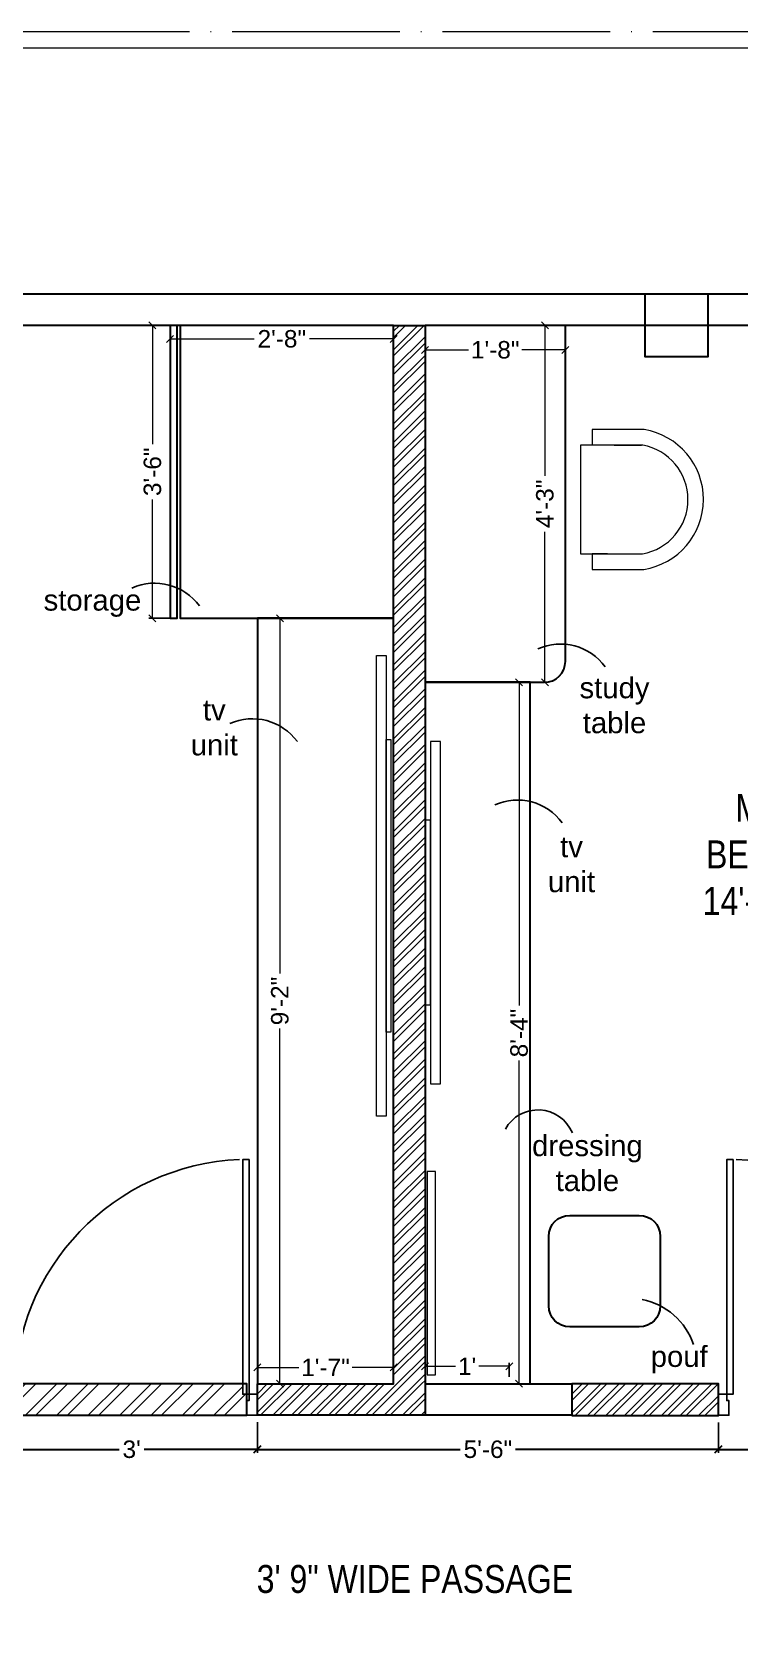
# Model space of a CAD drawing. Header units: millimetres. Extents: x 56222 to 3066687, y -650199 to -121287.
# Drawn here: x 151785.4 to 151886.6, y -177997.5 to -177768.6 of the extents above; entities that cross this region are included whole.
import ezdxf

# ---------------------------------------------------------------- set-up
doc = ezdxf.new("R2010")
doc.units = ezdxf.units.MM
doc.header["$MEASUREMENT"] = 0
doc.header["$PDMODE"] = 35
doc.linetypes.add('ACAD_ISO04W100', pattern=[30, 24, -3, 0, -3])
doc.layers.get('Defpoints').update_dxf_attribs({"color": 220})
doc.layers.add('AR DOOR', color=40, linetype='Continuous')
doc.layers.add('AR ELE-5', color=134, linetype='Continuous')
for name, color, linetype, lineweight in [('COLUMN', 1, 'Continuous', 30), ('dim05', 1, 'Continuous', 13), ('ELEVATION ( SPIRAL STAIR )', 250, 'Continuous', 9), ('FIRST FLOOR ( TEXT )', 7, 'Continuous', 9), ('FURNITURE', 32, 'Continuous', 9), ('GROUND FLOOR', 7, 'Continuous', 9), ('GROUND FLOOR  ( PLINE )', 251, 'Continuous', 30), ('Labelling', 1, 'Continuous', 25), ('SECOND FLOOR', 7, 'Continuous', 9), ('SECOND FLOOR  ( PLINE )', 251, 'Continuous', 30), ('wall', 7, 'Continuous', 30), ('XX~SLAB ( BEAM )~ ( DIM )', 7, 'Continuous', 9)]:
    doc.layers.add(name, color=color, linetype=linetype, lineweight=lineweight)
doc.layers.add('XX~SLAB ( PLINE )', color=251, linetype='Continuous', plot=False)
doc.styles.add('Arial', font='arial.ttf')
doc.styles.add('KATHA', font='swissc.ttf')
doc.styles.get("Standard").update_dxf_attribs({"font": 'arial.ttf', "height": 6})
doc.styles.add('style4', font='ARIALN.TTF')
doc.dimstyles.new('ISO-25', dxfattribs={"dimtxt": 2.5, "dimasz": 1, "dimexe": 0.5, "dimexo": 1, "dimtad": 0, "dimdec": 1, "dimlunit": 4, "dimtxsty": 'Standard', "dimblk": 'OBLIQUE', "dimcen": 2.5, "dimclrd": 1, "dimclre": 1, "dimclrt": 5, "dimadec": 0, "dimazin": 0, "dimtfac": 1, "dimtdec": 1, "dimtmove": 0, "dimatfit": 3, "dimfxl": 1, "dimlwd": -1, "dimarcsym": 0})
pattern_1 = [(45, (1610.2102, -723.9666), (-1.325825215, 1.325825215), []), (45, (1611.0941, -723.9666), (-1.325825215, 1.325825215), [])]

# ---------------------------------------------------------------- blocks, each defined once
blk = doc.blocks.new('*U256')
for points in [[(-1160, 0), (-1120, 0), (-1120, 30), (-1110, 30), (-1110, 100), (-1160, 100)], [(40, 0), (0, 0), (0, 30), (-10, 30), (-10, 100), (40, 100)], [(0, 0), (0, -1120), (-30, -1120), (-30, 0)]]:
    blk.add_lwpolyline(points, close=True)
at = {"layer": 'AR ELE-5', "linetype": 'ByBlock', "ltscale": 15}
blk.add_arc((1.6, 0.7), 1121.6, 180.03474, 267.62699, dxfattribs=at)
blk = doc.blocks.new('_Oblique')
at = {"layer": 'wall', "color": 0, "lineweight": -2}
blk.add_line((-0.5, -0.5), (0.5, 0.5), dxfattribs=at)
blk = doc.blocks.new('*D619')
at = {"layer": 'Defpoints', "color": 0, "transparency": 16777216}
for p in [(151781.66, -177966.61), (151817.66, -177966.62), (151817.66, -177971.49)]:
    blk.add_point(p, dxfattribs=at)
at = {"layer": 'dim05', "color": 5, "linetype": 'Continuous', "lineweight": -2, "transparency": 16777216}
for p, q in [((151781.66, -177967.61), (151781.66, -177971.99)), ((151817.66, -177967.62), (151817.66, -177971.99))]:
    blk.add_line(p, q, dxfattribs=at)
at = {"layer": 'dim05', "color": 5, "linetype": 'Continuous', "lineweight": 30, "transparency": 16777216}
for p, q in [((151781.66, -177971.49), (151797.89, -177971.49)), ((151817.66, -177971.49), (151801.43, -177971.49))]:
    blk.add_line(p, q, dxfattribs=at)
at = {"layer": 'dim05', "color": 5, "lineweight": 30, "transparency": 16777216, "rotation": 180}
blk.add_blockref('_Oblique', (151781.66, -177971.49), dxfattribs=at)
at = {"layer": 'dim05', "color": 5, "lineweight": 30, "transparency": 16777216}
blk.add_blockref('_Oblique', (151817.66, -177971.49), dxfattribs=at)
at = {"layer": 'dim05', "color": 5, "lineweight": 30, "transparency": 16777216, "insert": (151799.66, -177971.49), "char_height": 2.5, "attachment_point": 5, "style": 'Arial'}
blk.add_mtext("3'", dxfattribs=at)
blk = doc.blocks.new('*D620')
at = {"layer": 'Defpoints', "color": 0, "transparency": 16777216}
for p in [(151817.66, -177966.62), (151883.66, -177966.63), (151883.66, -177971.49)]:
    blk.add_point(p, dxfattribs=at)
at = {"layer": 'dim05', "color": 5, "linetype": 'Continuous', "lineweight": -2, "transparency": 16777216}
for p, q in [((151817.66, -177967.62), (151817.66, -177971.99)), ((151883.66, -177967.63), (151883.66, -177971.99))]:
    blk.add_line(p, q, dxfattribs=at)
at = {"layer": 'dim05', "color": 5, "linetype": 'Continuous', "lineweight": 30, "transparency": 16777216}
for p, q in [((151817.66, -177971.49), (151846.71, -177971.49)), ((151883.66, -177971.49), (151854.61, -177971.49))]:
    blk.add_line(p, q, dxfattribs=at)
at = {"layer": 'dim05', "color": 5, "lineweight": 30, "transparency": 16777216, "rotation": 180}
blk.add_blockref('_Oblique', (151817.66, -177971.49), dxfattribs=at)
at = {"layer": 'dim05', "color": 5, "lineweight": 30, "transparency": 16777216}
blk.add_blockref('_Oblique', (151883.66, -177971.49), dxfattribs=at)
at = {"layer": 'dim05', "color": 5, "transparency": 16777216, "insert": (151850.66, -177971.49), "char_height": 2.5, "attachment_point": 5, "style": 'Arial'}
blk.add_mtext('5\'-6"', dxfattribs=at)
blk = doc.blocks.new('*D621')
at = {"layer": 'Defpoints', "color": 0, "transparency": 16777216}
for p in [(151883.66, -177966.63), (151919.66, -177966.61), (151919.66, -177971.49)]:
    blk.add_point(p, dxfattribs=at)
at = {"layer": 'dim05', "color": 5, "linetype": 'Continuous', "lineweight": -2, "transparency": 16777216}
for p, q in [((151883.66, -177967.63), (151883.66, -177971.99)), ((151919.66, -177967.61), (151919.66, -177971.99))]:
    blk.add_line(p, q, dxfattribs=at)
at = {"layer": 'dim05', "color": 5, "linetype": 'Continuous', "lineweight": 30, "transparency": 16777216}
for p, q in [((151883.66, -177971.49), (151899.89, -177971.49)), ((151919.66, -177971.49), (151903.43, -177971.49))]:
    blk.add_line(p, q, dxfattribs=at)
at = {"layer": 'dim05', "color": 5, "lineweight": 30, "transparency": 16777216, "rotation": 180}
blk.add_blockref('_Oblique', (151883.66, -177971.49), dxfattribs=at)
at = {"layer": 'dim05', "color": 5, "lineweight": 30, "transparency": 16777216}
blk.add_blockref('_Oblique', (151919.66, -177971.49), dxfattribs=at)
at = {"layer": 'dim05', "color": 5, "transparency": 16777216, "insert": (151901.66, -177971.49), "char_height": 2.5, "attachment_point": 5, "style": 'Arial'}
blk.add_mtext("3'", dxfattribs=at)
blk = doc.blocks.new('*D638')
at = {"layer": 'Defpoints', "color": 0, "transparency": 16777216}
for p in [(151820.88, -177852.52), (151820.88, -177852.52), (151820.88, -177962.11)]:
    blk.add_point(p, dxfattribs=at)
at = {"layer": 'dim05', "color": 1, "linetype": 'Continuous', "transparency": 16777216}
for p, q in [((151820.88, -177852.52), (151820.88, -177903.37)), ((151820.88, -177962.11), (151820.88, -177911.26))]:
    blk.add_line(p, q, dxfattribs=at)
at = {"layer": 'dim05', "color": 1, "linetype": 'Continuous', "lineweight": -2, "transparency": 16777216}
for p, q in [((151821.88, -177852.52), (151821.38, -177852.52)), ((151821.88, -177962.11), (151821.38, -177962.11))]:
    blk.add_line(p, q, dxfattribs=at)
at = {"layer": 'dim05', "color": 1, "transparency": 16777216}
for p, rotation in [((151820.88, -177852.52), 90), ((151820.88, -177962.11), 270)]:
    blk.add_blockref('_Oblique', p, dxfattribs=dict(at, rotation=rotation))
at = {"layer": 'dim05', "color": 5, "lineweight": 25, "transparency": 16777216, "insert": (151820.88, -177907.31), "char_height": 2.5, "attachment_point": 5, "rotation": 90, "style": 'Arial'}
blk.add_mtext('9\'-2"', dxfattribs=at)
blk = doc.blocks.new('*D639')
at = {"layer": 'Defpoints', "color": 0, "transparency": 16777216}
for p in [(151802.64, -177810.61), (151819.92, -177810.61), (151806.61, -177852.52)]:
    blk.add_point(p, dxfattribs=at)
at = {"layer": 'dim05', "color": 1, "linetype": 'Continuous', "lineweight": -2, "transparency": 16777216}
for p, q in [((151818.92, -177810.61), (151802.14, -177810.61)), ((151805.61, -177852.52), (151802.14, -177852.52))]:
    blk.add_line(p, q, dxfattribs=at)
at = {"layer": 'dim05', "color": 1, "linetype": 'Continuous', "transparency": 16777216}
for p, q in [((151802.64, -177810.61), (151802.64, -177827.62)), ((151802.64, -177852.52), (151802.64, -177835.51))]:
    blk.add_line(p, q, dxfattribs=at)
at = {"layer": 'dim05', "color": 1, "transparency": 16777216}
for p, rotation in [((151802.64, -177810.61), 90), ((151802.64, -177852.52), 270)]:
    blk.add_blockref('_Oblique', p, dxfattribs=dict(at, rotation=rotation))
at = {"layer": 'dim05', "color": 5, "lineweight": 25, "transparency": 16777216, "insert": (151802.64, -177831.56), "char_height": 2.5, "attachment_point": 5, "rotation": 90, "style": 'Arial'}
blk.add_mtext('3\'-6"', dxfattribs=at)
blk = doc.blocks.new('*D640')
at = {"layer": 'Defpoints', "color": 0, "transparency": 16777216}
for p in [(151805.16, -177812.54), (151837.16, -177812.54), (151837.16, -177813.24)]:
    blk.add_point(p, dxfattribs=at)
at = {"layer": 'dim05', "color": 1, "linetype": 'Continuous', "lineweight": -2, "transparency": 16777216}
for p, q in [((151805.16, -177811.54), (151805.16, -177812.04)), ((151837.16, -177812.24), (151837.16, -177812.04))]:
    blk.add_line(p, q, dxfattribs=at)
at = {"layer": 'dim05', "color": 1, "linetype": 'Continuous', "transparency": 16777216}
for p, q in [((151805.16, -177812.54), (151817.19, -177812.54)), ((151837.16, -177812.54), (151825.13, -177812.54))]:
    blk.add_line(p, q, dxfattribs=at)
at = {"layer": 'dim05', "color": 1, "transparency": 16777216, "rotation": 180}
blk.add_blockref('_Oblique', (151805.16, -177812.54), dxfattribs=at)
at = {"layer": 'dim05', "color": 1, "transparency": 16777216}
blk.add_blockref('_Oblique', (151837.16, -177812.54), dxfattribs=at)
at = {"layer": 'dim05', "color": 5, "lineweight": 25, "transparency": 16777216, "insert": (151821.16, -177812.54), "char_height": 2.5, "attachment_point": 5, "style": 'Arial'}
blk.add_mtext('2\'-8"', dxfattribs=at)
blk = doc.blocks.new('*D641')
at = {"layer": 'Defpoints', "color": 0, "transparency": 16777216}
for p in [(151817.66, -177960.17), (151837.16, -177959.76), (151837.16, -177960.17)]:
    blk.add_point(p, dxfattribs=at)
at = {"layer": 'dim05', "color": 1, "linetype": 'Continuous', "lineweight": -2, "transparency": 16777216}
for p, q in [((151817.66, -177959.17), (151817.66, -177959.26)), ((151837.16, -177959.17), (151837.16, -177959.26))]:
    blk.add_line(p, q, dxfattribs=at)
at = {"layer": 'dim05', "color": 1, "linetype": 'Continuous', "transparency": 16777216}
for p, q in [((151817.66, -177959.76), (151823.58, -177959.76)), ((151837.16, -177959.76), (151831.24, -177959.76))]:
    blk.add_line(p, q, dxfattribs=at)
at = {"layer": 'dim05', "color": 1, "transparency": 16777216, "rotation": 180}
blk.add_blockref('_Oblique', (151817.66, -177959.76), dxfattribs=at)
at = {"layer": 'dim05', "color": 1, "transparency": 16777216}
blk.add_blockref('_Oblique', (151837.16, -177959.76), dxfattribs=at)
at = {"layer": 'dim05', "color": 5, "lineweight": 25, "transparency": 16777216, "insert": (151827.41, -177959.76), "char_height": 2.5, "attachment_point": 5, "style": 'Arial'}
blk.add_mtext('1\'-7"', dxfattribs=at)
blk = doc.blocks.new('*D647')
at = {"layer": 'Defpoints', "color": 0, "transparency": 16777216}
for p in [(151841.66, -177959.6), (151841.66, -177962.11), (151853.71, -177962.11)]:
    blk.add_point(p, dxfattribs=at)
at = {"layer": 'dim05', "color": 1, "linetype": 'Continuous', "lineweight": -2, "transparency": 16777216}
for p, q in [((151841.66, -177961.11), (151841.66, -177959.1)), ((151853.71, -177961.11), (151853.71, -177959.1))]:
    blk.add_line(p, q, dxfattribs=at)
at = {"layer": 'dim05', "color": 1, "linetype": 'Continuous', "transparency": 16777216}
for p, q in [((151841.66, -177959.6), (151846.03, -177959.6)), ((151853.71, -177959.6), (151849.34, -177959.6))]:
    blk.add_line(p, q, dxfattribs=at)
at = {"layer": 'dim05', "color": 1, "transparency": 16777216, "rotation": 180}
blk.add_blockref('_Oblique', (151841.66, -177959.6), dxfattribs=at)
at = {"layer": 'dim05', "color": 1, "transparency": 16777216}
blk.add_blockref('_Oblique', (151853.71, -177959.6), dxfattribs=at)
at = {"layer": 'dim05', "color": 5, "lineweight": 25, "transparency": 16777216, "insert": (151847.68, -177959.6), "char_height": 2.5, "attachment_point": 5, "style": 'Arial'}
blk.add_mtext("1'", dxfattribs=at)
blk = doc.blocks.new('*D648')
at = {"layer": 'Defpoints', "color": 0, "transparency": 16777216}
for p in [(151853.74, -177861.69), (151855.13, -177861.69), (151852.67, -177962.11)]:
    blk.add_point(p, dxfattribs=at)
at = {"layer": 'dim05', "color": 1, "linetype": 'Continuous', "lineweight": -2, "transparency": 16777216}
for p, q in [((151854.74, -177861.69), (151855.63, -177861.69)), ((151853.67, -177962.11), (151855.63, -177962.11))]:
    blk.add_line(p, q, dxfattribs=at)
at = {"layer": 'dim05', "color": 1, "linetype": 'Continuous', "transparency": 16777216}
for p, q in [((151855.13, -177861.69), (151855.13, -177907.95)), ((151855.13, -177962.11), (151855.13, -177915.85))]:
    blk.add_line(p, q, dxfattribs=at)
at = {"layer": 'dim05', "color": 1, "transparency": 16777216}
for p, rotation in [((151855.13, -177861.69), 90), ((151855.13, -177962.11), 270)]:
    blk.add_blockref('_Oblique', p, dxfattribs=dict(at, rotation=rotation))
at = {"layer": 'dim05', "color": 5, "lineweight": 25, "transparency": 16777216, "insert": (151855.13, -177911.9), "char_height": 2.5, "attachment_point": 5, "rotation": 90, "style": 'Arial'}
blk.add_mtext('8\'-4"', dxfattribs=at)
blk = doc.blocks.new('*D649')
at = {"layer": 'Defpoints', "color": 0, "transparency": 16777216}
for p in [(151858.82, -177810.61), (151861.75, -177810.61), (151859.15, -177861.7)]:
    blk.add_point(p, dxfattribs=at)
at = {"layer": 'dim05', "color": 1, "linetype": 'Continuous', "lineweight": -2, "transparency": 16777216}
for p, q in [((151860.75, -177810.61), (151858.32, -177810.61)), ((151858.15, -177861.7), (151858.32, -177861.7))]:
    blk.add_line(p, q, dxfattribs=at)
at = {"layer": 'dim05', "color": 1, "linetype": 'Continuous', "transparency": 16777216}
for p, q in [((151858.82, -177810.61), (151858.82, -177832.16)), ((151858.82, -177861.7), (151858.82, -177840.15))]:
    blk.add_line(p, q, dxfattribs=at)
at = {"layer": 'dim05', "color": 1, "transparency": 16777216}
for p, rotation in [((151858.82, -177810.61), 90), ((151858.82, -177861.7), 270)]:
    blk.add_blockref('_Oblique', p, dxfattribs=dict(at, rotation=rotation))
at = {"layer": 'dim05', "color": 5, "lineweight": 25, "transparency": 16777216, "insert": (151858.82, -177836.15), "char_height": 2.5, "attachment_point": 5, "rotation": 90, "style": 'Arial'}
blk.add_mtext('4\'-3"', dxfattribs=at)
blk = doc.blocks.new('*D650')
at = {"layer": 'Defpoints', "color": 0, "transparency": 16777216}
for p in [(151841.66, -177812.14), (151861.75, -177812.69), (151861.75, -177814.11)]:
    blk.add_point(p, dxfattribs=at)
at = {"layer": 'dim05', "color": 1, "linetype": 'Continuous', "lineweight": -2, "transparency": 16777216}
for p, q in [((151841.66, -177813.14), (151841.66, -177814.61)), ((151861.75, -177813.69), (151861.75, -177814.61))]:
    blk.add_line(p, q, dxfattribs=at)
at = {"layer": 'dim05', "color": 1, "linetype": 'Continuous', "transparency": 16777216}
for p, q in [((151841.66, -177814.11), (151847.88, -177814.11)), ((151861.75, -177814.11), (151855.54, -177814.11))]:
    blk.add_line(p, q, dxfattribs=at)
at = {"layer": 'dim05', "color": 1, "transparency": 16777216, "rotation": 180}
blk.add_blockref('_Oblique', (151841.66, -177814.11), dxfattribs=at)
at = {"layer": 'dim05', "color": 1, "transparency": 16777216}
blk.add_blockref('_Oblique', (151861.75, -177814.11), dxfattribs=at)
at = {"layer": 'dim05', "color": 5, "lineweight": 25, "transparency": 16777216, "insert": (151851.71, -177814.11), "char_height": 2.5, "attachment_point": 5, "style": 'Arial'}
blk.add_mtext('1\'-8"', dxfattribs=at)

msp = doc.modelspace()

# ---------------------------------------------------------------- hatches: boundary and pattern name
at = {"layer": 'ELEVATION ( SPIRAL STAIR )', "lineweight": 5}
h = msp.add_hatch(dxfattribs=at)
h.set_pattern_fill('ANSI32', color=2, scale=8.479723)
h.set_pattern_definition([(45, (1610.2102, -723.9666), (-2.24852616, 2.24852616), []), (45, (1611.7092, -723.9666), (-2.24852616, 2.24852616), [])])
h.paths.add_polyline_path([(151816.1598, -177963.6055), (151815.5598, -177963.6055), (151815.5598, -177962.1055), (151782.8941, -177962.1055, 0.01145185), (151782.8598, -177963.6463), (151782.8598, -177964.5055), (151783.1598, -177964.5055), (151783.1598, -177966.6055), (151816.1598, -177966.6055)])
h.paths.add_polyline_path([(151783.1598, -177964.5055), (151782.8598, -177964.5055), (151782.8598, -177963.6463, -0.00030313), (151782.8598, -177963.6055), (151781.6598, -177963.6055), (151781.6598, -177966.6055), (151783.1598, -177966.6055)])
h.paths.add_polyline_path([(151782.8941, -177962.1055), (151781.6598, -177962.1055), (151781.6598, -177963.6055), (151782.8598, -177963.6055, -0.01114869)])
at = {"layer": 'GROUND FLOOR  ( PLINE )', "lineweight": 5}
h = msp.add_hatch(dxfattribs=at)
h.set_pattern_fill('ANSI32', color=3, scale=5)
h.set_pattern_definition(pattern_1)
h.paths.add_polyline_path([(151841.6598, -177810.6055), (151837.16, -177810.6055), (151837.16, -177962.1055), (151841.6598, -177962.1055)])
h = msp.add_hatch(dxfattribs=at)
h.set_pattern_fill('ANSI32', color=3, scale=5)
h.set_pattern_definition(pattern_1)
h.paths.add_polyline_path([(151841.6598, -177962.1055), (151837.16, -177962.1055), (151817.6598, -177962.1055), (151817.6598, -177966.6055), (151837.1598, -177966.6055), (151841.6598, -177966.6055)])
h = msp.add_hatch(dxfattribs=at)
h.set_pattern_fill('ANSI32', color=3, scale=5)
h.set_pattern_definition(pattern_1)
h.paths.add_polyline_path([(151883.6598, -177962.1055), (151862.6598, -177962.1055), (151862.6598, -177966.6055), (151883.6598, -177966.6055)])

# ---------------------------------------------------------------- linework, layer by layer
at = {"lineweight": 9}
for points in [[(151843.8724, -177870.1567), (151842.4257, -177870.1567), (151842.4257, -177919.1567), (151843.8724, -177919.1567)], [(151842.4257, -177881.4383), (151841.6598, -177881.4383), (151841.6598, -177907.8752), (151842.4257, -177907.8752)]]:
    msp.add_lwpolyline(points, close=True, dxfattribs=at)
at = {"layer": 'COLUMN'}
msp.add_lwpolyline([(151873.1598, -177806.1055), (151882.1598, -177806.1055), (151882.1598, -177815.1055), (151873.1598, -177815.1055)], close=True, dxfattribs=at)
at = {"layer": 'ELEVATION ( SPIRAL STAIR )', "color": 5}
msp.add_lwpolyline([(151841.9862, -177960.8034), (151843.1428, -177960.8034), (151843.1428, -177931.7044), (151841.9862, -177931.7044)], close=True, dxfattribs=at)
at = {"layer": 'ELEVATION ( SPIRAL STAIR )', "color": 2, "lineweight": 30}
msp.add_lwpolyline([(151781.6598, -177966.6055), (151816.1598, -177966.6055), (151816.1598, -177962.1055), (151781.6598, -177962.1055)], close=True, dxfattribs=at)
at = {"layer": 'FURNITURE'}
for p, q in [((151865.5809, -177827.7676), (151863.8955, -177827.759)), ((151868.7535, -177827.759), (151872.6611, -177827.759))]:
    msp.add_line(p, q, dxfattribs=at)
at = {"layer": 'FURNITURE', "lineweight": 30}
for points in [[(151805.1558, -177852.5241), (151806.1732, -177852.5241), (151806.1732, -177810.6055), (151805.1558, -177810.6055)], [(151837.16, -177810.6055), (151806.6053, -177810.6055), (151806.6053, -177852.5241), (151837.16, -177852.5241)], [(151817.6598, -177962.0923), (151837.1595, -177962.0923), (151837.1595, -177852.5241), (151817.6598, -177852.5241)], [(151856.7066, -177861.6911), (151841.6598, -177861.6911), (151841.6598, -177962.1055), (151856.7066, -177962.1055)]]:
    msp.add_lwpolyline(points, close=True, dxfattribs=at)
msp.add_lwpolyline([(151858.7535, -177861.696, 0.41421356), (151861.7535, -177858.696), (151861.7535, -177810.6104), (151841.6598, -177810.6006), (151841.6598, -177861.6862), (151858.7535, -177861.696)], format="xyb", dxfattribs=at)
at = {"layer": 'FURNITURE', "flags": 128}
for points in [[(151865.5809, -177843.3012), (151865.5809, -177845.5257), (151872.963, -177845.5257, 0.85361338), (151873.0144, -177825.5257), (151865.5809, -177825.5257), (151865.5809, -177827.7503)], [(151867.8031, -177843.3012), (151865.5809, -177843.3012), (151872.7796, -177843.3035, 0.83575836), (151872.825, -177827.748), (151867.8031, -177827.748), (151865.5809, -177827.748)]]:
    msp.add_lwpolyline(points, format="xyb", dxfattribs=at)
at = {"layer": 'FURNITURE'}
msp.add_lwpolyline([(151863.8955, -177827.759), (151863.8955, -177843.3098), (151865.5809, -177843.3012)], dxfattribs=at)
at = {"layer": 'FURNITURE', "lineweight": 30}
msp.add_lwpolyline([(151862.3656, -177938.0004), (151872.3338, -177938.0004, -0.41421356), (151875.3338, -177941.0004), (151875.3338, -177950.9565, -0.41421356), (151872.3338, -177953.9565), (151862.3656, -177953.9565, -0.41421356), (151859.3656, -177950.9565), (151859.3656, -177941.0004, -0.41421356)], format="xyb", close=True, dxfattribs=at)
at = {"layer": 'GROUND FLOOR'}
msp.add_line((151522.9098, -177770.8555), (152018.6597, -177770.8555), dxfattribs=at)
at = {"layer": 'GROUND FLOOR', "color": 1, "linetype": 'ACAD_ISO04W100'}
msp.add_lwpolyline([(152018.6597, -177768.6055), (151520.6598, -177768.6055), (151520.6598, -178231.1055), (152018.6598, -178231.1055)], dxfattribs=at)
at = {"layer": 'GROUND FLOOR  ( PLINE )', "color": 3}
for points in [[(151837.16, -177962.1055), (151837.16, -177810.6055), (151841.6598, -177810.6055), (151841.6598, -177962.1055)], [(151841.6598, -177962.079), (151841.6598, -177966.6055), (151817.6598, -177966.6187), (151817.6598, -177962.0923), (151837.16, -177962.0815)]]:
    msp.add_lwpolyline(points, dxfattribs=at)
msp.add_lwpolyline([(151862.6598, -177966.632), (151883.6598, -177966.632), (151883.6598, -177962.1055), (151862.6598, -177962.1055)], close=True, dxfattribs=at)
at = {"layer": 'Labelling', "color": 1}
for centre, radius, start, end in [((151802.9481, -177855.4493), 7.9448, 36.106822, 114.080026), ((151861.0453, -177864.1587), 7.9448, 36.106822, 114.080026), ((151816.9603, -177874.8619), 7.9448, 36.106822, 114.080026), ((151854.8916, -177886.4884), 7.9448, 36.106822, 114.080026), ((151857.8256, -177928.2323), 5.338, 22.716752, 151.008865), ((151870.9005, -177959.5492, -0.0006), 9.6892, 18.394643, 78.99677)]:
    msp.add_arc(centre, radius, start, end, dxfattribs=at)
at = {"layer": 'SECOND FLOOR'}
for p, q in [((151618.1598, -177806.1055), (152018.6598, -177806.1055)), ((151627.1598, -177810.6055), (151837.1598, -177810.6055)), ((151837.1598, -177810.6055), (151837.1598, -177962.1055)), ((151841.6598, -177810.6055), (152009.6598, -177810.6055)), ((151841.6598, -177962.1055), (151841.6598, -177810.6055)), ((151837.1598, -177966.6055), (151841.6598, -177966.6055))]:
    msp.add_line(p, q, dxfattribs=at)
at = {"layer": 'SECOND FLOOR  ( PLINE )'}
msp.add_lwpolyline([(151837.1598, -177966.6055), (151817.6598, -177966.6055), (151817.6598, -177962.1055), (151837.1598, -177962.1055), (151837.1598, -177810.6055), (151768.1598, -177810.6055), (151768.1598, -177806.1055), (151913.659, -177806.1055), (151913.659, -177810.6055), (151841.6598, -177810.6055), (151841.6598, -177962.1055), (151862.6598, -177962.1055), (151862.6598, -177966.6055), (151841.6598, -177966.6055)], close=True, dxfattribs=at)
at = {"layer": 'XX~SLAB ( BEAM )~ ( DIM )'}
for points in [[(151834.6904, -177857.864), (151836.0871, -177857.864), (151836.0871, -177923.7956), (151834.6904, -177923.7956)], [(151836.0871, -177869.864), (151836.7854, -177869.864), (151836.7854, -177911.7956), (151836.0871, -177911.7956)]]:
    msp.add_lwpolyline(points, close=True, dxfattribs=at)
at = {"layer": 'XX~SLAB ( PLINE )'}
msp.add_lwpolyline([(151613.6598, -177806.1055), (152018.6598, -177806.1055), (152018.6598, -178116.6055), (152009.6598, -178116.6055), (151989.8551, -178116.6055), (151949.518, -178116.6055), (151924.1598, -178116.6055), (151777.1598, -178116.6055), (151703.9162, -178116.6055), (151613.6598, -178116.6055)], close=True, dxfattribs=at)

# ---------------------------------------------------------------- block references
at = {"layer": 'AR DOOR', "linetype": 'ByBlock', "lineweight": -2, "extrusion": (0, 0, -1), "yscale": 0.02999999999996949, "zscale": -0.02999999999996949, "rotation": 180}
for p, xscale in [((-151816.4598, -177963.6055), 0.02999999999996949), ((-151884.8598, -177963.6055), -0.02999999999996949)]:
    msp.add_blockref('*U256', p, dxfattribs=dict(at, xscale=xscale))

# ---------------------------------------------------------------- texts
at = {"layer": 'FIRST FLOOR ( TEXT )', "char_height": 4, "attachment_point": 5, "style": 'KATHA'}
for s, insert in [("MASTER \\PBEDROOM 2\\P14'-0'' x 12'-8''", (151895.6344, -177886.3555)), ('3\' 9" WIDE PASSAGE', (151840.2034, -177990.0687))]:
    msp.add_mtext(s, dxfattribs=dict(at, insert=insert))
at = {"layer": 'Labelling', "color": 1, "char_height": 3, "width": 33.454272, "attachment_point": 5, "style": 'style4'}
for s, insert in [('\\A1;{\\fArial|b0|i0|c0|p34;storage}', (151794.0497, -177850.3818, -0.0006)), ('\\A1;{\\fArial|b0|i0|c0|p34;study \\Ptable}', (151868.7842, -177865.0002, -0.0006)), ('\\A1;{\\fArial|b0|i0|c0|p34;tv \\Punit}', (151811.4912, -177868.1737, -0.0006)), ('\\A1;{\\fArial|b0|i0|c0|p34;tv \\Punit}', (151862.6305, -177887.752, -0.0006)), ('\\A1;{\\fArial|b0|i0|c0|p34;dressing\\Ptable}', (151864.9051, -177930.5431, -0.0006)), ('\\A1;{\\fArial|b0|i0|c0|p34;pouf }', (151878.0469, -177958.6406, -0.0704))]:
    msp.add_mtext(s, dxfattribs=dict(at, insert=insert))

# ---------------------------------------------------------------- dimensions: what is measured, and where the dimension line sits
at = {"layer": 'dim05', "color": 27, "lineweight": 25, "true_color": 0x7d5120}
for base, p1, p2, picture, middle in [((151802.6355, -177810.6055), (151806.6053, -177852.5241), (151819.9201, -177810.6055), '*D639', (151802.6355, -177831.5648)), ((151858.8223, -177810.6104), (151859.1461, -177861.696), (151861.7535, -177810.6104), '*D649', (151858.8223, -177836.1532)), ((151820.8759, -177852.5241), (151820.8759, -177962.1055), (151820.8759, -177852.5241), '*D638', (151820.8759, -177907.3148)), ((151855.1307, -177861.6931), (151852.6747, -177962.1055), (151853.7415, -177861.6931), '*D648', (151855.1307, -177911.8993))]:
    dim = msp.add_linear_dim(base=base, p1=p1, p2=p2, angle=90, dimstyle='ISO-25', override={"dimdec": 0, "dimtxsty": 'Arial'}, dxfattribs=at)
    dim.commit()
    dim.dimension.update_dxf_attribs({"geometry": picture, "text_midpoint": middle})
for base, p1, p2, picture, middle in [((151837.1598, -177812.5445), (151805.1558, -177812.5445), (151837.1598, -177813.2442), '*D640', (151821.1578, -177812.5445)), ((151861.7535, -177814.1075), (151841.6598, -177812.1415), (151861.7535, -177812.692), '*D650', (151851.7066, -177814.1075)), ((151837.1595, -177959.7595), (151817.6598, -177960.172), (151837.1595, -177960.172), '*D641', (151827.4096, -177959.7595)), ((151841.6598, -177959.6048), (151853.7066, -177962.1055), (151841.6598, -177962.1055), '*D647', (151847.6832, -177959.6048))]:
    dim = msp.add_linear_dim(base=base, p1=p1, p2=p2, dimstyle='ISO-25', override={"dimdec": 0, "dimtxsty": 'Arial'}, dxfattribs=at)
    dim.commit()
    dim.dimension.update_dxf_attribs({"geometry": picture, "text_midpoint": middle})
at = {"layer": 'dim05', "color": 27, "lineweight": 30, "true_color": 0x7d5120}
dim = msp.add_linear_dim(base=(151817.6598, -177971.4852), p1=(151781.6598, -177966.6055), p2=(151817.6598, -177966.6187), dimstyle='ISO-25', override={"dimtxsty": 'Arial', "dimclrd": 5, "dimclre": 5, "dimlwd": 30}, dxfattribs=at)
dim.commit()
dim.dimension.update_dxf_attribs({"geometry": '*D619', "text_midpoint": (151799.6598, -177971.4852)})
at = {"layer": 'dim05'}
for base, p1, p2, picture, middle in [((151883.6598, -177971.4852), (151817.6598, -177966.6187), (151883.6598, -177966.632), '*D620', (151850.6598, -177971.4852)), ((151919.6598, -177971.4852), (151883.6598, -177966.632), (151919.6598, -177966.6055), '*D621', (151901.6598, -177971.4852))]:
    dim = msp.add_linear_dim(base=base, p1=p1, p2=p2, dimstyle='ISO-25', override={"dimtxsty": 'Arial', "dimclrd": 5, "dimclre": 5, "dimtmove": 1, "dimlwd": 30}, dxfattribs=at)
    dim.commit()
    dim.dimension.update_dxf_attribs({"geometry": picture, "text_midpoint": middle})

doc.saveas('drawing.dxf')
